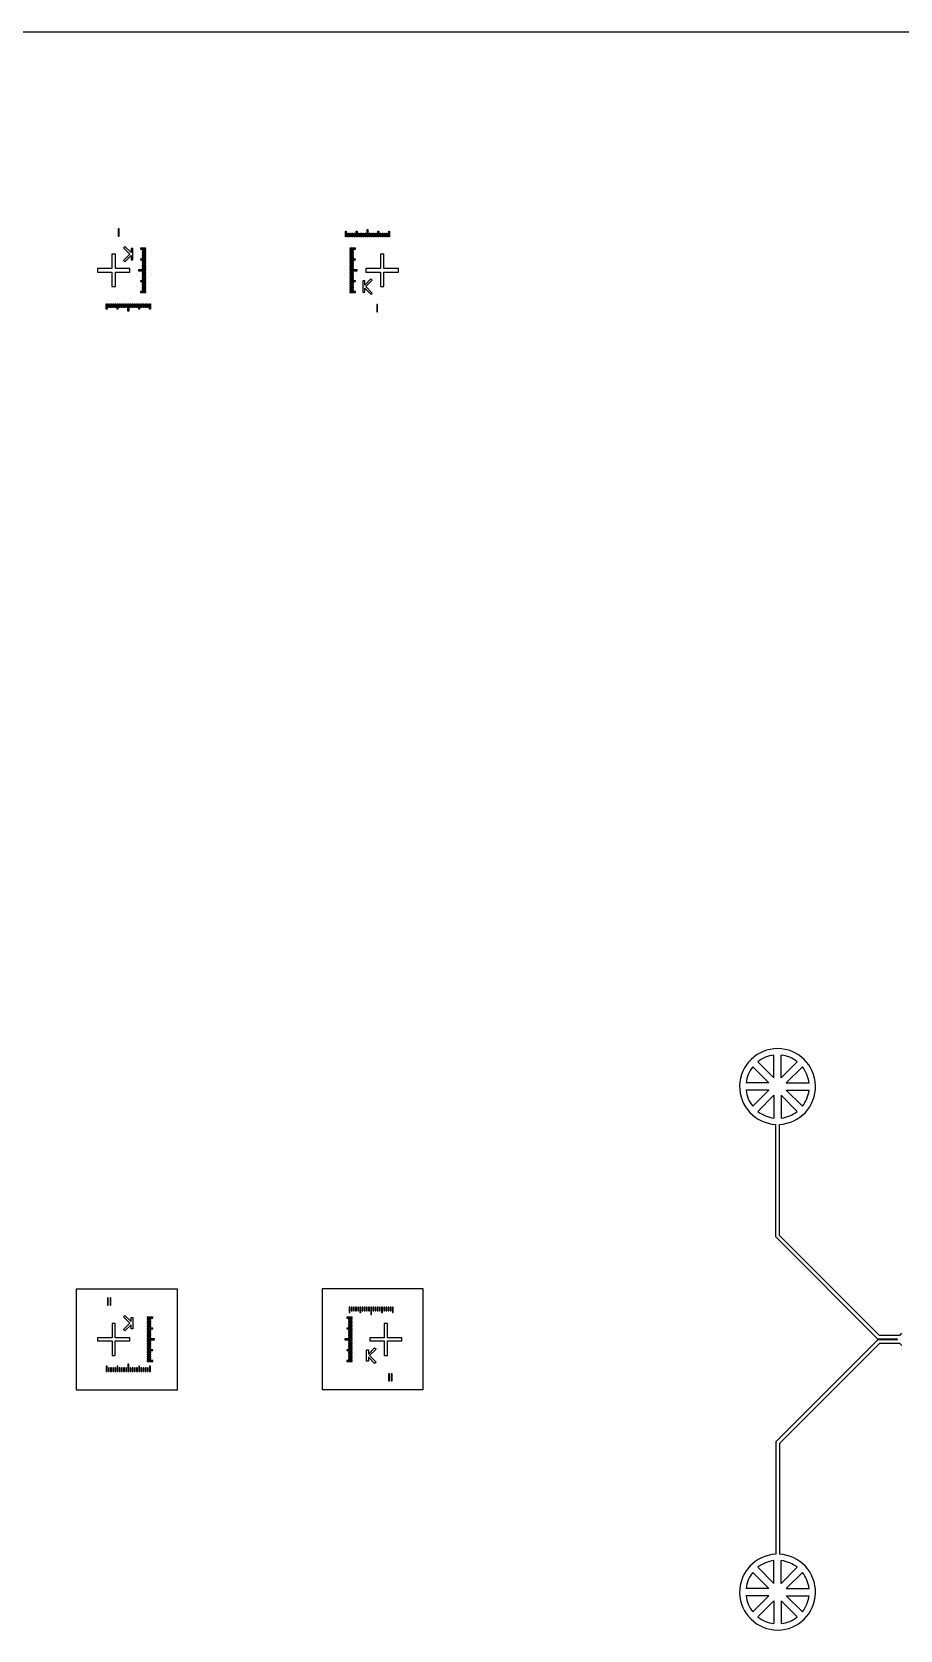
# Model space of a CAD drawing. Extents: x -119394 to 128420, y 74496 to 185496.
# Drawn here: x 22994 to 35002, y 138372 to 160496 of the extents above; entities that cross this region are included whole.
import ezdxf

# ---------------------------------------------------------------- set-up
doc = ezdxf.new("R2010")
doc.units = 13
doc.layers.add('CHROME', color=10, linetype='Continuous')
doc.layers.add('CL - Main', color=150, linetype='Continuous')

msp = doc.modelspace()

# ---------------------------------------------------------------- linework, layer by layer
msp.add_line((507, 160496), (51507, 160496))
at = {"layer": 'CHROME'}
for p, q in [((33258, 146016), (33034, 146240)), ((33258, 146016), (33258, 146332)), ((33357, 146016), (33357, 146332)), ((33357, 146016), (33581, 146240)), ((33187, 145946), (32964, 146169)), ((33428, 145946), (33651, 146169)), ((33187, 145946), (32871, 145946)), ((33187, 145846), (32871, 145846)), ((33187, 145846), (32964, 145623)), ((33428, 145946), (33744, 145946)), ((33428, 145846), (33651, 145623)), ((33428, 145846), (33744, 145846)), ((33258, 145775), (33034, 145552)), ((33258, 145775), (33258, 145459)), ((33357, 145775), (33581, 145552)), ((33357, 145775), (33357, 145459)), ((24050, 142971), (24038, 142971)), ((24038, 142971), (24038, 142871)), ((24050, 142871), (24050, 142971)), ((24087, 142971), (24075, 142971)), ((24075, 142971), (24075, 142871)), ((24087, 142871), (24087, 142971)), ((24038, 142871), (24050, 142871)), ((24075, 142871), (24087, 142871)), ((24261, 142709), (24279, 142728)), ((24349, 142621), (24261, 142709)), ((24279, 142728), (24365, 142642)), ((24664, 142702), (24589, 142702)), ((24589, 142702), (24589, 142690)), ((24664, 142690), (24664, 142702)), ((27424, 142702), (27349, 142702)), ((27349, 142702), (27349, 142690)), ((27380, 142841), (27380, 142766)), ((27392, 142841), (27380, 142841)), ((27380, 142766), (27392, 142766)), ((27392, 142766), (27392, 142841)), ((27410, 142841), (27410, 142791)), ((27422, 142841), (27410, 142841)), ((27410, 142791), (27422, 142791)), ((27422, 142791), (27422, 142841)), ((27424, 142690), (27424, 142702)), ((27440, 142841), (27440, 142791)), ((27452, 142841), (27440, 142841)), ((27440, 142791), (27452, 142791)), ((27452, 142791), (27452, 142841)), ((27470, 142841), (27470, 142791)), ((27482, 142841), (27470, 142841)), ((27470, 142791), (27482, 142791)), ((27482, 142791), (27482, 142841)), ((27500, 142841), (27500, 142791)), ((27512, 142841), (27500, 142841)), ((27500, 142791), (27512, 142791)), ((27512, 142791), (27512, 142841)), ((27530, 142841), (27530, 142766)), ((27542, 142841), (27530, 142841)), ((27530, 142766), (27542, 142766)), ((27542, 142766), (27542, 142841)), ((27560, 142841), (27560, 142791)), ((27572, 142841), (27560, 142841)), ((27560, 142791), (27572, 142791)), ((27572, 142791), (27572, 142841)), ((27590, 142841), (27590, 142791)), ((27602, 142841), (27590, 142841)), ((27590, 142791), (27602, 142791)), ((27602, 142791), (27602, 142841)), ((27620, 142841), (27620, 142791)), ((27632, 142841), (27620, 142841)), ((27620, 142791), (27632, 142791)), ((27632, 142791), (27632, 142841)), ((27650, 142841), (27650, 142791)), ((27662, 142841), (27650, 142841)), ((27650, 142791), (27662, 142791)), ((27662, 142791), (27662, 142841)), ((27680, 142841), (27680, 142741)), ((27692, 142841), (27680, 142841)), ((27680, 142741), (27692, 142741)), ((27692, 142741), (27692, 142841)), ((27710, 142841), (27710, 142791)), ((27722, 142841), (27710, 142841)), ((27710, 142791), (27722, 142791)), ((27722, 142791), (27722, 142841)), ((27740, 142841), (27740, 142791)), ((27752, 142841), (27740, 142841)), ((27740, 142791), (27752, 142791)), ((27752, 142791), (27752, 142841)), ((27770, 142841), (27770, 142791)), ((27782, 142841), (27770, 142841)), ((27770, 142791), (27782, 142791)), ((27782, 142791), (27782, 142841)), ((27800, 142841), (27800, 142791)), ((27812, 142841), (27800, 142841)), ((27800, 142791), (27812, 142791)), ((27812, 142791), (27812, 142841)), ((27830, 142841), (27830, 142766)), ((27842, 142841), (27830, 142841)), ((27830, 142766), (27842, 142766)), ((27842, 142766), (27842, 142841)), ((27860, 142841), (27860, 142791)), ((27872, 142841), (27860, 142841)), ((27860, 142791), (27872, 142791)), ((27872, 142791), (27872, 142841)), ((27890, 142841), (27890, 142791)), ((27902, 142841), (27890, 142841)), ((27890, 142791), (27902, 142791)), ((27902, 142791), (27902, 142841)), ((27920, 142841), (27920, 142791)), ((27932, 142841), (27920, 142841)), ((27920, 142791), (27932, 142791)), ((27932, 142791), (27932, 142841)), ((27950, 142841), (27950, 142791)), ((27962, 142841), (27950, 142841)), ((27950, 142791), (27962, 142791)), ((27962, 142791), (27962, 142841)), ((27980, 142841), (27980, 142766)), ((27992, 142841), (27980, 142841)), ((27980, 142766), (27992, 142766)), ((27992, 142766), (27992, 142841)), ((24146, 142618), (24102, 142618)), ((24102, 142618), (24102, 142418)), ((24146, 142418), (24146, 142618)), ((24261, 142532), (24349, 142621)), ((24279, 142514), (24261, 142532)), ((24365, 142599), (24279, 142514)), ((24365, 142642), (24365, 142699)), ((24365, 142699), (24391, 142699)), ((24365, 142543), (24365, 142599)), ((24391, 142543), (24365, 142543)), ((24391, 142699), (24391, 142543)), ((24589, 142690), (24664, 142690)), ((24639, 142672), (24589, 142672)), ((24589, 142672), (24589, 142660)), ((24589, 142660), (24639, 142660)), ((24639, 142642), (24589, 142642)), ((24589, 142642), (24589, 142630)), ((24589, 142630), (24639, 142630)), ((24639, 142612), (24589, 142612)), ((24589, 142612), (24589, 142600)), ((24589, 142600), (24639, 142600)), ((24639, 142582), (24589, 142582)), ((24589, 142582), (24589, 142570)), ((24589, 142570), (24639, 142570)), ((24664, 142552), (24589, 142552)), ((24589, 142552), (24589, 142540)), ((24589, 142540), (24664, 142540)), ((24639, 142522), (24589, 142522)), ((24589, 142522), (24589, 142510)), ((24589, 142510), (24639, 142510)), ((24639, 142492), (24589, 142492)), ((24589, 142492), (24589, 142480)), ((24589, 142480), (24639, 142480)), ((24639, 142660), (24639, 142672)), ((24639, 142630), (24639, 142642)), ((24639, 142600), (24639, 142612)), ((24639, 142570), (24639, 142582)), ((24639, 142510), (24639, 142522)), ((24639, 142480), (24639, 142492)), ((24664, 142540), (24664, 142552)), ((27349, 142690), (27424, 142690)), ((27424, 142552), (27349, 142552)), ((27349, 142552), (27349, 142540)), ((27349, 142540), (27424, 142540)), ((27424, 142672), (27374, 142672)), ((27374, 142672), (27374, 142660)), ((27374, 142660), (27424, 142660)), ((27424, 142642), (27374, 142642)), ((27374, 142642), (27374, 142630)), ((27374, 142630), (27424, 142630)), ((27424, 142612), (27374, 142612)), ((27374, 142612), (27374, 142600)), ((27374, 142600), (27424, 142600)), ((27424, 142582), (27374, 142582)), ((27374, 142582), (27374, 142570)), ((27374, 142570), (27424, 142570)), ((27424, 142522), (27374, 142522)), ((27374, 142522), (27374, 142510)), ((27374, 142510), (27424, 142510)), ((27424, 142492), (27374, 142492)), ((27374, 142492), (27374, 142480)), ((27374, 142480), (27424, 142480)), ((27424, 142660), (27424, 142672)), ((27424, 142630), (27424, 142642)), ((27424, 142600), (27424, 142612)), ((27424, 142570), (27424, 142582)), ((27424, 142540), (27424, 142552)), ((27424, 142510), (27424, 142522)), ((27424, 142480), (27424, 142492)), ((27911, 142618), (27867, 142618)), ((27867, 142618), (27867, 142418)), ((27911, 142418), (27911, 142618)), ((24102, 142418), (23902, 142418)), ((23902, 142418), (23902, 142374)), ((23902, 142374), (24102, 142374)), ((24102, 142374), (24102, 142174)), ((24346, 142418), (24146, 142418)), ((24146, 142174), (24146, 142374)), ((24146, 142374), (24346, 142374)), ((24346, 142374), (24346, 142418)), ((24639, 142462), (24589, 142462)), ((24589, 142462), (24589, 142450)), ((24589, 142450), (24639, 142450)), ((24639, 142432), (24589, 142432)), ((24589, 142432), (24589, 142420)), ((24589, 142420), (24639, 142420)), ((24689, 142402), (24589, 142402)), ((24589, 142402), (24589, 142390)), ((24589, 142390), (24689, 142390)), ((24639, 142372), (24589, 142372)), ((24589, 142372), (24589, 142360)), ((24589, 142360), (24639, 142360)), ((24639, 142342), (24589, 142342)), ((24589, 142342), (24589, 142330)), ((24589, 142330), (24639, 142330)), ((24639, 142312), (24589, 142312)), ((24589, 142312), (24589, 142300)), ((24589, 142300), (24639, 142300)), ((24639, 142282), (24589, 142282)), ((24589, 142282), (24589, 142270)), ((24589, 142270), (24639, 142270)), ((24639, 142450), (24639, 142462)), ((24639, 142420), (24639, 142432)), ((24639, 142360), (24639, 142372)), ((24639, 142330), (24639, 142342)), ((24639, 142300), (24639, 142312)), ((24639, 142270), (24639, 142282)), ((24689, 142390), (24689, 142402)), ((27424, 142402), (27324, 142402)), ((27324, 142402), (27324, 142390)), ((27324, 142390), (27424, 142390)), ((27424, 142462), (27374, 142462)), ((27374, 142462), (27374, 142450)), ((27374, 142450), (27424, 142450)), ((27424, 142432), (27374, 142432)), ((27374, 142432), (27374, 142420)), ((27374, 142420), (27424, 142420)), ((27424, 142372), (27374, 142372)), ((27374, 142372), (27374, 142360)), ((27374, 142360), (27424, 142360)), ((27424, 142342), (27374, 142342)), ((27374, 142342), (27374, 142330)), ((27374, 142330), (27424, 142330)), ((27424, 142312), (27374, 142312)), ((27374, 142312), (27374, 142300)), ((27374, 142300), (27424, 142300)), ((27424, 142282), (27374, 142282)), ((27374, 142282), (27374, 142270)), ((27374, 142270), (27424, 142270)), ((27424, 142450), (27424, 142462)), ((27424, 142420), (27424, 142432)), ((27424, 142390), (27424, 142402)), ((27424, 142360), (27424, 142372)), ((27424, 142330), (27424, 142342)), ((27424, 142300), (27424, 142312)), ((27424, 142270), (27424, 142282)), ((27649, 142192), (27734, 142278)), ((27753, 142259), (27664, 142171)), ((27867, 142418), (27667, 142418)), ((27667, 142418), (27667, 142374)), ((27667, 142374), (27867, 142374)), ((27734, 142278), (27753, 142259)), ((27867, 142374), (27867, 142174)), ((28111, 142418), (27911, 142418)), ((27911, 142174), (27911, 142374)), ((27911, 142374), (28111, 142374)), ((28111, 142374), (28111, 142418)), ((24102, 142174), (24146, 142174)), ((24333, 142051), (24321, 142051)), ((24321, 142051), (24321, 141951)), ((24333, 141951), (24333, 142051)), ((24664, 142252), (24589, 142252)), ((24589, 142252), (24589, 142240)), ((24589, 142240), (24664, 142240)), ((24639, 142222), (24589, 142222)), ((24589, 142222), (24589, 142210)), ((24589, 142210), (24639, 142210)), ((24639, 142192), (24589, 142192)), ((24589, 142192), (24589, 142180)), ((24589, 142180), (24639, 142180)), ((24639, 142162), (24589, 142162)), ((24589, 142162), (24589, 142150)), ((24589, 142150), (24639, 142150)), ((24639, 142132), (24589, 142132)), ((24589, 142132), (24589, 142120)), ((24589, 142120), (24639, 142120)), ((24664, 142102), (24589, 142102)), ((24589, 142102), (24589, 142090)), ((24589, 142090), (24664, 142090)), ((24639, 142210), (24639, 142222)), ((24639, 142180), (24639, 142192)), ((24639, 142150), (24639, 142162)), ((24639, 142120), (24639, 142132)), ((24664, 142240), (24664, 142252)), ((24664, 142090), (24664, 142102)), ((27424, 142252), (27349, 142252)), ((27349, 142252), (27349, 142240)), ((27349, 142240), (27424, 142240)), ((27424, 142102), (27349, 142102)), ((27349, 142102), (27349, 142090)), ((27349, 142090), (27424, 142090)), ((27424, 142222), (27374, 142222)), ((27374, 142222), (27374, 142210)), ((27374, 142210), (27424, 142210)), ((27424, 142192), (27374, 142192)), ((27374, 142192), (27374, 142180)), ((27374, 142180), (27424, 142180)), ((27424, 142162), (27374, 142162)), ((27374, 142162), (27374, 142150)), ((27374, 142150), (27424, 142150)), ((27424, 142132), (27374, 142132)), ((27374, 142132), (27374, 142120)), ((27374, 142120), (27424, 142120)), ((27424, 142240), (27424, 142252)), ((27424, 142210), (27424, 142222)), ((27424, 142180), (27424, 142192)), ((27424, 142150), (27424, 142162)), ((27424, 142120), (27424, 142132)), ((27424, 142090), (27424, 142102)), ((27623, 142093), (27623, 142249)), ((27623, 142249), (27649, 142249)), ((27649, 142093), (27623, 142093)), ((27649, 142249), (27649, 142192)), ((27734, 142064), (27649, 142149)), ((27649, 142149), (27649, 142093)), ((27664, 142171), (27753, 142082)), ((27753, 142082), (27734, 142064)), ((27867, 142174), (27911, 142174)), ((24033, 142026), (24021, 142026)), ((24021, 142026), (24021, 141951)), ((24021, 141951), (24033, 141951)), ((24033, 141951), (24033, 142026)), ((24063, 142001), (24051, 142001)), ((24051, 142001), (24051, 141951)), ((24051, 141951), (24063, 141951)), ((24063, 141951), (24063, 142001)), ((24093, 142001), (24081, 142001)), ((24081, 142001), (24081, 141951)), ((24081, 141951), (24093, 141951)), ((24093, 141951), (24093, 142001)), ((24123, 142001), (24111, 142001)), ((24111, 142001), (24111, 141951)), ((24111, 141951), (24123, 141951)), ((24123, 141951), (24123, 142001)), ((24153, 142001), (24141, 142001)), ((24141, 142001), (24141, 141951)), ((24141, 141951), (24153, 141951)), ((24153, 141951), (24153, 142001)), ((24183, 142026), (24171, 142026)), ((24171, 142026), (24171, 141951)), ((24171, 141951), (24183, 141951)), ((24183, 141951), (24183, 142026)), ((24213, 142001), (24201, 142001)), ((24201, 142001), (24201, 141951)), ((24201, 141951), (24213, 141951)), ((24213, 141951), (24213, 142001)), ((24243, 142001), (24231, 142001)), ((24231, 142001), (24231, 141951)), ((24231, 141951), (24243, 141951)), ((24243, 141951), (24243, 142001)), ((24273, 142001), (24261, 142001)), ((24261, 142001), (24261, 141951)), ((24261, 141951), (24273, 141951)), ((24273, 141951), (24273, 142001)), ((24303, 142001), (24291, 142001)), ((24291, 142001), (24291, 141951)), ((24291, 141951), (24303, 141951)), ((24303, 141951), (24303, 142001)), ((24321, 141951), (24333, 141951)), ((24363, 142001), (24351, 142001)), ((24351, 142001), (24351, 141951)), ((24351, 141951), (24363, 141951)), ((24363, 141951), (24363, 142001)), ((24393, 142001), (24381, 142001)), ((24381, 142001), (24381, 141951)), ((24381, 141951), (24393, 141951)), ((24393, 141951), (24393, 142001)), ((24423, 142001), (24411, 142001)), ((24411, 142001), (24411, 141951)), ((24411, 141951), (24423, 141951)), ((24423, 141951), (24423, 142001)), ((24453, 142001), (24441, 142001)), ((24441, 142001), (24441, 141951)), ((24441, 141951), (24453, 141951)), ((24453, 141951), (24453, 142001)), ((24483, 142026), (24471, 142026)), ((24471, 142026), (24471, 141951)), ((24471, 141951), (24483, 141951)), ((24483, 141951), (24483, 142026)), ((24513, 142001), (24501, 142001)), ((24501, 142001), (24501, 141951)), ((24501, 141951), (24513, 141951)), ((24513, 141951), (24513, 142001)), ((24543, 142001), (24531, 142001)), ((24531, 142001), (24531, 141951)), ((24531, 141951), (24543, 141951)), ((24543, 141951), (24543, 142001)), ((24573, 142001), (24561, 142001)), ((24561, 142001), (24561, 141951)), ((24561, 141951), (24573, 141951)), ((24573, 141951), (24573, 142001)), ((24603, 142001), (24591, 142001)), ((24591, 142001), (24591, 141951)), ((24591, 141951), (24603, 141951)), ((24603, 141951), (24603, 142001)), ((24633, 142026), (24621, 142026)), ((24621, 142026), (24621, 141951)), ((24621, 141951), (24633, 141951)), ((24633, 141951), (24633, 142026)), ((27926, 141921), (27926, 141821)), ((27938, 141921), (27926, 141921)), ((27926, 141821), (27938, 141821)), ((27938, 141821), (27938, 141921)), ((27975, 141921), (27963, 141921)), ((27963, 141921), (27963, 141821)), ((27963, 141821), (27975, 141821)), ((27975, 141821), (27975, 141921)), ((33187, 138947), (32964, 139170)), ((33258, 139017), (33034, 139241)), ((33258, 139017), (33258, 139333)), ((33357, 139017), (33357, 139333)), ((33357, 139017), (33581, 139241)), ((33428, 138947), (33651, 139170)), ((33187, 138947), (32871, 138947)), ((33428, 138947), (33744, 138947)), ((33187, 138847), (32871, 138847)), ((33187, 138847), (32964, 138624)), ((33258, 138777), (33034, 138553)), ((33258, 138777), (33258, 138461)), ((33357, 138777), (33581, 138553)), ((33357, 138777), (33357, 138461)), ((33428, 138847), (33651, 138624)), ((33428, 138847), (33744, 138847))]:
    msp.add_line(p, q, dxfattribs=at)
for centre, start, end in [((33308, 145896), 96.5242, 128.4758), ((33308, 145896), 51.5242, 83.4758), ((33308, 145896), 141.5242, 173.4758), ((33308, 145896), 6.5242, 38.4758), ((33308, 145896), 186.5242, 218.4758), ((33308, 145896), 321.5242, 353.4758), ((33308, 145896), 231.5242, 263.4758), ((33308, 145896), 276.5242, 308.4758), ((33308, 138897), 141.5242, 173.4758), ((33308, 138897), 96.5242, 128.4758), ((33308, 138897), 51.5242, 83.4758), ((33308, 138897), 6.5242, 38.4758), ((33308, 138897), 186.5242, 218.4758), ((33308, 138897), 321.5242, 353.4758), ((33308, 138897), 231.5242, 263.4758), ((33308, 138897), 276.5242, 308.4758)]:
    msp.add_arc(centre, 439, start, end, dxfattribs=at)
at = {"layer": 'CL - Main'}
for p, q in [((24187, 157771), (24187, 157671)), ((24199, 157771), (24187, 157771)), ((24199, 157671), (24199, 157771)), ((27629, 157661), (27629, 157761)), ((27629, 157761), (27641, 157761)), ((27641, 157761), (27641, 157661)), ((24187, 157671), (24199, 157671)), ((24279, 157528), (24261, 157509)), ((24365, 157442), (24279, 157528)), ((27329, 157661), (27329, 157736)), ((27329, 157736), (27341, 157736)), ((27341, 157661), (27329, 157661)), ((27341, 157736), (27341, 157661)), ((27359, 157661), (27359, 157711)), ((27359, 157711), (27371, 157711)), ((27371, 157661), (27359, 157661)), ((27371, 157711), (27371, 157661)), ((27389, 157661), (27389, 157711)), ((27389, 157711), (27401, 157711)), ((27401, 157661), (27389, 157661)), ((27401, 157711), (27401, 157661)), ((27419, 157661), (27419, 157711)), ((27419, 157711), (27431, 157711)), ((27431, 157661), (27419, 157661)), ((27431, 157711), (27431, 157661)), ((27449, 157661), (27449, 157711)), ((27449, 157711), (27461, 157711)), ((27461, 157661), (27449, 157661)), ((27461, 157711), (27461, 157661)), ((27479, 157661), (27479, 157736)), ((27479, 157736), (27491, 157736)), ((27491, 157661), (27479, 157661)), ((27491, 157736), (27491, 157661)), ((27509, 157661), (27509, 157711)), ((27509, 157711), (27521, 157711)), ((27521, 157661), (27509, 157661)), ((27521, 157711), (27521, 157661)), ((27539, 157661), (27539, 157711)), ((27539, 157711), (27551, 157711)), ((27551, 157661), (27539, 157661)), ((27551, 157711), (27551, 157661)), ((27569, 157661), (27569, 157711)), ((27569, 157711), (27581, 157711)), ((27581, 157661), (27569, 157661)), ((27581, 157711), (27581, 157661)), ((27599, 157661), (27599, 157711)), ((27599, 157711), (27611, 157711)), ((27611, 157661), (27599, 157661)), ((27611, 157711), (27611, 157661)), ((27641, 157661), (27629, 157661)), ((27659, 157661), (27659, 157711)), ((27659, 157711), (27671, 157711)), ((27671, 157661), (27659, 157661)), ((27671, 157711), (27671, 157661)), ((27689, 157661), (27689, 157711)), ((27689, 157711), (27701, 157711)), ((27701, 157661), (27689, 157661)), ((27701, 157711), (27701, 157661)), ((27719, 157661), (27719, 157711)), ((27719, 157711), (27731, 157711)), ((27731, 157661), (27719, 157661)), ((27731, 157711), (27731, 157661)), ((27749, 157661), (27749, 157711)), ((27749, 157711), (27761, 157711)), ((27761, 157661), (27749, 157661)), ((27761, 157711), (27761, 157661)), ((27779, 157661), (27779, 157736)), ((27779, 157736), (27791, 157736)), ((27791, 157661), (27779, 157661)), ((27791, 157736), (27791, 157661)), ((27809, 157661), (27809, 157711)), ((27809, 157711), (27821, 157711)), ((27821, 157661), (27809, 157661)), ((27821, 157711), (27821, 157661)), ((27839, 157661), (27839, 157711)), ((27839, 157711), (27851, 157711)), ((27851, 157661), (27839, 157661)), ((27851, 157711), (27851, 157661)), ((27869, 157661), (27869, 157711)), ((27869, 157711), (27881, 157711)), ((27881, 157661), (27869, 157661)), ((27881, 157711), (27881, 157661)), ((27899, 157661), (27899, 157711)), ((27899, 157711), (27911, 157711)), ((27911, 157661), (27899, 157661)), ((27911, 157711), (27911, 157661)), ((27929, 157661), (27929, 157736)), ((27929, 157736), (27941, 157736)), ((27941, 157661), (27929, 157661)), ((27941, 157736), (27941, 157661)), ((24149, 157421), (24099, 157421)), ((24099, 157421), (24099, 157221)), ((24149, 157221), (24149, 157421)), ((24349, 157421), (24261, 157509)), ((24349, 157421), (24261, 157332)), ((24279, 157314), (24261, 157332)), ((24365, 157399), (24279, 157314)), ((24391, 157499), (24365, 157499)), ((24365, 157499), (24365, 157442)), ((24365, 157399), (24365, 157343)), ((24365, 157343), (24391, 157343)), ((24391, 157343), (24391, 157499)), ((24569, 157502), (24494, 157502)), ((24494, 157502), (24494, 157490)), ((24494, 157490), (24569, 157490)), ((24569, 157352), (24494, 157352)), ((24494, 157352), (24494, 157340)), ((24494, 157340), (24569, 157340)), ((24569, 157472), (24519, 157472)), ((24519, 157472), (24519, 157460)), ((24519, 157460), (24569, 157460)), ((24569, 157442), (24519, 157442)), ((24519, 157442), (24519, 157430)), ((24519, 157430), (24569, 157430)), ((24569, 157412), (24519, 157412)), ((24519, 157412), (24519, 157400)), ((24519, 157400), (24569, 157400)), ((24569, 157382), (24519, 157382)), ((24519, 157382), (24519, 157370)), ((24519, 157370), (24569, 157370)), ((24569, 157322), (24519, 157322)), ((24519, 157322), (24519, 157310)), ((24519, 157310), (24569, 157310)), ((24569, 157490), (24569, 157502)), ((24569, 157460), (24569, 157472)), ((24569, 157430), (24569, 157442)), ((24569, 157400), (24569, 157412)), ((24569, 157370), (24569, 157382)), ((24569, 157340), (24569, 157352)), ((24569, 157310), (24569, 157322)), ((27468, 157502), (27393, 157502)), ((27393, 157502), (27393, 157490)), ((27393, 157490), (27468, 157490)), ((27443, 157472), (27393, 157472)), ((27393, 157472), (27393, 157460)), ((27393, 157460), (27443, 157460)), ((27443, 157442), (27393, 157442)), ((27393, 157442), (27393, 157430)), ((27393, 157430), (27443, 157430)), ((27443, 157412), (27393, 157412)), ((27393, 157412), (27393, 157400)), ((27393, 157400), (27443, 157400)), ((27443, 157382), (27393, 157382)), ((27393, 157382), (27393, 157370)), ((27393, 157370), (27443, 157370)), ((27468, 157352), (27393, 157352)), ((27393, 157352), (27393, 157340)), ((27393, 157340), (27468, 157340)), ((27443, 157322), (27393, 157322)), ((27393, 157322), (27393, 157310)), ((27393, 157310), (27443, 157310)), ((27443, 157460), (27443, 157472)), ((27443, 157430), (27443, 157442)), ((27443, 157400), (27443, 157412)), ((27443, 157370), (27443, 157382)), ((27443, 157310), (27443, 157322)), ((27468, 157490), (27468, 157502)), ((27468, 157340), (27468, 157352)), ((27863, 157421), (27813, 157421)), ((27813, 157421), (27813, 157221)), ((27863, 157221), (27863, 157421)), ((24099, 157221), (23899, 157221)), ((23899, 157221), (23899, 157171)), ((23899, 157171), (24099, 157171)), ((24099, 157171), (24099, 156971)), ((24349, 157221), (24149, 157221)), ((24149, 156971), (24149, 157171)), ((24149, 157171), (24349, 157171)), ((24349, 157171), (24349, 157221)), ((24569, 157202), (24469, 157202)), ((24469, 157202), (24469, 157190)), ((24469, 157190), (24569, 157190)), ((24569, 157292), (24519, 157292)), ((24519, 157292), (24519, 157280)), ((24519, 157280), (24569, 157280)), ((24569, 157262), (24519, 157262)), ((24519, 157262), (24519, 157250)), ((24519, 157250), (24569, 157250)), ((24569, 157232), (24519, 157232)), ((24519, 157232), (24519, 157220)), ((24519, 157220), (24569, 157220)), ((24569, 157172), (24519, 157172)), ((24519, 157172), (24519, 157160)), ((24519, 157160), (24569, 157160)), ((24569, 157142), (24519, 157142)), ((24519, 157142), (24519, 157130)), ((24519, 157130), (24569, 157130)), ((24569, 157112), (24519, 157112)), ((24519, 157112), (24519, 157100)), ((24519, 157100), (24569, 157100)), ((24569, 157082), (24519, 157082)), ((24519, 157082), (24519, 157070)), ((24569, 157280), (24569, 157292)), ((24569, 157250), (24569, 157262)), ((24569, 157220), (24569, 157232)), ((24569, 157190), (24569, 157202)), ((24569, 157160), (24569, 157172)), ((24569, 157130), (24569, 157142)), ((24569, 157100), (24569, 157112)), ((24569, 157070), (24569, 157082)), ((27443, 157292), (27393, 157292)), ((27393, 157292), (27393, 157280)), ((27393, 157280), (27443, 157280)), ((27443, 157262), (27393, 157262)), ((27393, 157262), (27393, 157250)), ((27393, 157250), (27443, 157250)), ((27443, 157232), (27393, 157232)), ((27393, 157232), (27393, 157220)), ((27393, 157220), (27443, 157220)), ((27493, 157202), (27393, 157202)), ((27393, 157202), (27393, 157190)), ((27393, 157190), (27493, 157190)), ((27443, 157172), (27393, 157172)), ((27393, 157172), (27393, 157160)), ((27393, 157160), (27443, 157160)), ((27443, 157142), (27393, 157142)), ((27393, 157142), (27393, 157130)), ((27393, 157130), (27443, 157130)), ((27443, 157112), (27393, 157112)), ((27393, 157112), (27393, 157100)), ((27393, 157100), (27443, 157100)), ((27443, 157082), (27393, 157082)), ((27393, 157082), (27393, 157070)), ((27443, 157280), (27443, 157292)), ((27443, 157250), (27443, 157262)), ((27443, 157220), (27443, 157232)), ((27443, 157160), (27443, 157172)), ((27443, 157130), (27443, 157142)), ((27443, 157100), (27443, 157112)), ((27443, 157070), (27443, 157082)), ((27493, 157190), (27493, 157202)), ((27813, 157221), (27613, 157221)), ((27613, 157221), (27613, 157171)), ((27613, 157171), (27813, 157171)), ((27813, 157171), (27813, 156971)), ((28063, 157221), (27863, 157221)), ((27863, 156971), (27863, 157171)), ((27863, 157171), (28063, 157171)), ((28063, 157171), (28063, 157221)), ((24099, 156971), (24149, 156971)), ((24569, 157052), (24494, 157052)), ((24494, 157052), (24494, 157040)), ((24494, 157040), (24569, 157040)), ((24569, 156902), (24494, 156902)), ((24494, 156902), (24494, 156890)), ((24494, 156890), (24569, 156890)), ((24519, 157070), (24569, 157070)), ((24569, 157022), (24519, 157022)), ((24519, 157022), (24519, 157010)), ((24519, 157010), (24569, 157010)), ((24569, 156992), (24519, 156992)), ((24519, 156992), (24519, 156980)), ((24519, 156980), (24569, 156980)), ((24569, 156962), (24519, 156962)), ((24519, 156962), (24519, 156950)), ((24519, 156950), (24569, 156950)), ((24569, 156932), (24519, 156932)), ((24519, 156932), (24519, 156920)), ((24519, 156920), (24569, 156920)), ((24569, 157040), (24569, 157052)), ((24569, 157010), (24569, 157022)), ((24569, 156980), (24569, 156992)), ((24569, 156950), (24569, 156962)), ((24569, 156920), (24569, 156932)), ((24569, 156890), (24569, 156902)), ((27393, 157070), (27443, 157070)), ((27468, 157052), (27393, 157052)), ((27393, 157052), (27393, 157040)), ((27393, 157040), (27468, 157040)), ((27443, 157022), (27393, 157022)), ((27393, 157022), (27393, 157010)), ((27393, 157010), (27443, 157010)), ((27443, 156992), (27393, 156992)), ((27393, 156992), (27393, 156980)), ((27393, 156980), (27443, 156980)), ((27443, 156962), (27393, 156962)), ((27393, 156962), (27393, 156950)), ((27393, 156950), (27443, 156950)), ((27443, 156932), (27393, 156932)), ((27393, 156932), (27393, 156920)), ((27393, 156920), (27443, 156920)), ((27468, 156902), (27393, 156902)), ((27393, 156902), (27393, 156890)), ((27393, 156890), (27468, 156890)), ((27443, 157010), (27443, 157022)), ((27443, 156980), (27443, 156992)), ((27443, 156950), (27443, 156962)), ((27443, 156920), (27443, 156932)), ((27468, 157040), (27468, 157052)), ((27468, 156890), (27468, 156902)), ((27597, 157049), (27571, 157049)), ((27571, 157049), (27571, 156893)), ((27571, 156893), (27597, 156893)), ((27597, 156992), (27683, 157078)), ((27597, 156992), (27597, 157049)), ((27597, 156893), (27597, 156949)), ((27597, 156949), (27683, 156864)), ((27613, 156971), (27701, 157059)), ((27613, 156971), (27701, 156882)), ((27683, 157078), (27701, 157059)), ((27683, 156864), (27701, 156882)), ((27813, 156971), (27863, 156971)), ((24021, 156656), (24021, 156731)), ((24021, 156731), (24033, 156731)), ((24033, 156656), (24021, 156656)), ((24033, 156731), (24033, 156656)), ((24051, 156681), (24051, 156731)), ((24051, 156731), (24063, 156731)), ((24063, 156681), (24051, 156681)), ((24063, 156731), (24063, 156681)), ((24081, 156681), (24081, 156731)), ((24081, 156731), (24093, 156731)), ((24093, 156681), (24081, 156681)), ((24093, 156731), (24093, 156681)), ((24111, 156681), (24111, 156731)), ((24111, 156731), (24123, 156731)), ((24123, 156681), (24111, 156681)), ((24123, 156731), (24123, 156681)), ((24141, 156681), (24141, 156731)), ((24141, 156731), (24153, 156731)), ((24153, 156681), (24141, 156681)), ((24153, 156731), (24153, 156681)), ((24171, 156656), (24171, 156731)), ((24171, 156731), (24183, 156731)), ((24183, 156656), (24171, 156656)), ((24183, 156731), (24183, 156656)), ((24201, 156681), (24201, 156731)), ((24201, 156731), (24213, 156731)), ((24213, 156681), (24201, 156681)), ((24213, 156731), (24213, 156681)), ((24231, 156681), (24231, 156731)), ((24231, 156731), (24243, 156731)), ((24243, 156681), (24231, 156681)), ((24243, 156731), (24243, 156681)), ((24261, 156681), (24261, 156731)), ((24261, 156731), (24273, 156731)), ((24273, 156681), (24261, 156681)), ((24273, 156731), (24273, 156681)), ((24291, 156681), (24291, 156731)), ((24291, 156731), (24303, 156731)), ((24303, 156681), (24291, 156681)), ((24303, 156731), (24303, 156681)), ((24321, 156631), (24321, 156731)), ((24321, 156731), (24333, 156731)), ((24333, 156731), (24333, 156631)), ((24351, 156681), (24351, 156731)), ((24351, 156731), (24363, 156731)), ((24363, 156681), (24351, 156681)), ((24363, 156731), (24363, 156681)), ((24381, 156681), (24381, 156731)), ((24381, 156731), (24393, 156731)), ((24393, 156681), (24381, 156681)), ((24393, 156731), (24393, 156681)), ((24411, 156681), (24411, 156731)), ((24411, 156731), (24423, 156731)), ((24423, 156681), (24411, 156681)), ((24423, 156731), (24423, 156681)), ((24441, 156681), (24441, 156731)), ((24441, 156731), (24453, 156731)), ((24453, 156681), (24441, 156681)), ((24453, 156731), (24453, 156681)), ((24471, 156656), (24471, 156731)), ((24471, 156731), (24483, 156731)), ((24483, 156656), (24471, 156656)), ((24483, 156731), (24483, 156656)), ((24501, 156681), (24501, 156731)), ((24501, 156731), (24513, 156731)), ((24513, 156681), (24501, 156681)), ((24513, 156731), (24513, 156681)), ((24531, 156681), (24531, 156731)), ((24531, 156731), (24543, 156731)), ((24543, 156681), (24531, 156681)), ((24543, 156731), (24543, 156681)), ((24561, 156681), (24561, 156731)), ((24561, 156731), (24573, 156731)), ((24573, 156681), (24561, 156681)), ((24573, 156731), (24573, 156681)), ((24591, 156681), (24591, 156731)), ((24591, 156731), (24603, 156731)), ((24603, 156681), (24591, 156681)), ((24603, 156731), (24603, 156681)), ((24621, 156656), (24621, 156731)), ((24621, 156731), (24633, 156731)), ((24633, 156656), (24621, 156656)), ((24633, 156731), (24633, 156656)), ((27763, 156721), (27763, 156621)), ((27775, 156721), (27763, 156721)), ((27775, 156621), (27775, 156721)), ((24333, 156631), (24321, 156631)), ((27763, 156621), (27775, 156621)), ((33283, 143815), (33283, 145371)), ((33333, 143836), (33333, 145371)), ((34697, 142401), (33283, 143815)), ((34717, 142451), (33333, 143836)), ((23607, 143096), (23607, 141696)), ((23607, 143096), (25007, 143096)), ((25007, 141696), (25007, 143096)), ((28407, 143096), (27007, 143096)), ((27007, 143096), (27007, 141696)), ((28407, 141696), (28407, 143096)), ((34997, 142451), (35027, 142481)), ((34697, 142391), (33283, 140977)), ((34717, 142341), (33333, 140956)), ((34967, 142401), (34697, 142401)), ((34967, 142391), (34697, 142391)), ((34997, 142451), (34717, 142451)), ((34997, 142341), (34717, 142341)), ((34967, 142391), (34967, 142401)), ((34997, 142341), (35027, 142311)), ((23607, 141696), (25007, 141696)), ((28407, 141696), (27007, 141696)), ((33283, 140977), (33283, 139421)), ((33333, 140956), (33333, 139421))]:
    msp.add_line(p, q, dxfattribs=at)
for centre, start, end in [((33308, 145896), 272.7294, 267.2706), ((33308, 138897), 92.7294, 87.2706)]:
    msp.add_arc(centre, 525, start, end, dxfattribs=at)

doc.saveas('drawing.dxf')
